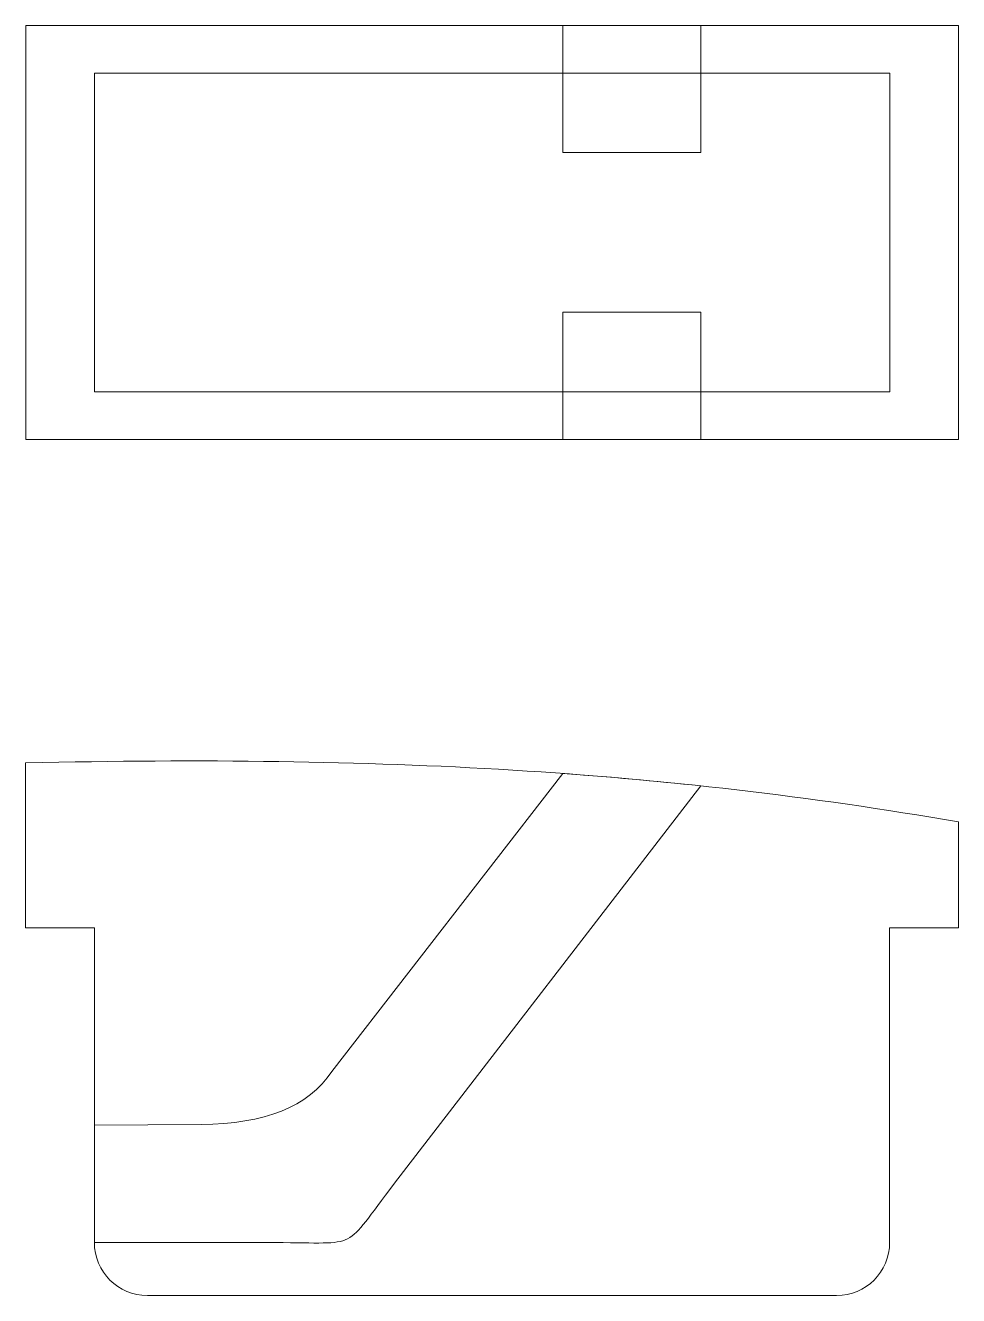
# Model space of a CAD drawing. Header units: millimetres. Extents: x -13769 to -13593, y -11265 to -11026.
import ezdxf

# ---------------------------------------------------------------- set-up
doc = ezdxf.new("R2010")
doc.units = ezdxf.units.MM
doc.header["$MEASUREMENT"] = 0
doc.layers.add('Ebene 1', color=7, linetype='Continuous')

msp = doc.modelspace()

# ---------------------------------------------------------------- linework, layer by layer
at = {"layer": 'Ebene 1', "color": 7, "lineweight": 9}
for points in [[(-13667.3835, -11049.6179), (-13641.3635, -11049.6179), (-13641.3635, -11025.6179), (-13667.3835, -11025.6179), (-13667.3835, -11049.6179)], [(-13667.3835, -11103.7265), (-13641.3635, -11103.7265), (-13641.3635, -11079.7265), (-13667.3835, -11079.7265), (-13667.3835, -11103.7265)]]:
    msp.add_lwpolyline(points, close=True, dxfattribs=at)
at = {"layer": 'Ebene 1', "color": 253, "lineweight": 9}
for points in [[(-13592.7256, -11103.7264), (-13592.7256, -11103.7264), (-13592.7256, -11025.6178), (-13592.7256, -11025.6178), (-13592.7256, -11025.6178), (-13592.7256, -11025.6178), (-13768.6229, -11025.6178), (-13768.6229, -11025.6178), (-13768.6229, -11025.6178), (-13768.6229, -11025.6178), (-13768.6229, -11103.7264), (-13768.6229, -11103.7264), (-13768.6229, -11103.7264), (-13768.6229, -11103.7264), (-13592.7256, -11103.7264), (-13592.7256, -11103.7264)], [(-13605.6639, -11094.7264), (-13605.6639, -11094.7264), (-13605.6639, -11034.6178), (-13605.6639, -11034.6178), (-13605.6639, -11034.6178), (-13605.6639, -11034.6178), (-13755.6846, -11034.6178), (-13755.6846, -11034.6178), (-13755.6846, -11034.6178), (-13755.6846, -11034.6178), (-13755.6846, -11094.7264), (-13755.6846, -11094.7264), (-13755.6846, -11094.7264), (-13755.6846, -11094.7264), (-13605.6639, -11094.7264), (-13605.6639, -11094.7264)]]:
    msp.add_open_spline(points, degree=3, knots=[0, 0, 0, 0, 0.2, 0.2, 0.2, 0.2, 0.4, 0.4, 0.4, 0.4, 0.6, 0.6, 0.6, 0.6, 1, 1, 1, 1], dxfattribs=at)
at = {"layer": 'Ebene 1', "color": 231, "lineweight": 9}
msp.add_open_spline([(-13592.7256, -11175.8849), (-13592.7256, -11175.8849), (-13592.7256, -11195.8992), (-13592.7256, -11195.8992), (-13592.7256, -11195.8992), (-13592.7256, -11195.8992), (-13605.7253, -11195.8992), (-13605.7253, -11195.8992), (-13605.7253, -11195.8992), (-13605.7253, -11195.8992), (-13605.7253, -11255.2496), (-13605.7253, -11255.2496), (-13605.7253, -11255.2496), (-13605.7253, -11260.7573), (-13610.2176, -11265.2496), (-13615.7253, -11265.2496), (-13615.7253, -11265.2496), (-13615.7253, -11265.2496), (-13745.7245, -11265.2496), (-13745.7245, -11265.2496), (-13745.7245, -11265.2496), (-13751.2322, -11265.2496), (-13755.7245, -11260.7574), (-13755.7245, -11255.2496), (-13755.7245, -11255.2496), (-13755.7245, -11255.2496), (-13755.7245, -11195.8992), (-13755.7245, -11195.8992), (-13755.7245, -11195.8992), (-13755.7245, -11195.8992), (-13768.7257, -11195.8992), (-13768.7257, -11195.8992), (-13768.7257, -11195.8992), (-13768.7257, -11195.8992), (-13768.7257, -11164.755), (-13768.7257, -11164.755), (-13768.7257, -11164.755), (-13768.7257, -11164.755), (-13768.6229, -11164.7525), (-13768.6229, -11164.7525), (-13768.6229, -11164.7525), (-13702.0357, -11163.2582), (-13648.9721, -11166.1759), (-13592.7256, -11175.8849)], degree=3, knots=[0, 0, 0, 0, 0.08333333, 0.08333333, 0.08333333, 0.08333333, 0.16666667, 0.16666667, 0.16666667, 0.16666667, 0.25, 0.25, 0.25, 0.25, 0.33333333, 0.33333333, 0.33333333, 0.33333333, 0.41666667, 0.41666667, 0.41666667, 0.41666667, 0.5, 0.5, 0.5, 0.5, 0.58333333, 0.58333333, 0.58333333, 0.58333333, 0.66666667, 0.66666667, 0.66666667, 0.66666667, 0.75, 0.75, 0.75, 0.75, 0.83333333, 0.83333333, 0.83333333, 0.83333333, 1, 1, 1, 1], dxfattribs=at)
at = {"layer": 'Ebene 1', "color": 250, "lineweight": 9}
msp.add_open_spline([(-13755.7245, -11233.0661), (-13755.7245, -11233.0661), (-13735.587, -11232.9471), (-13735.587, -11232.9471), (-13735.587, -11232.9471), (-13723.6272, -11232.9071), (-13715.38, -11229.6186), (-13710.9463, -11222.9934), (-13710.9463, -11222.9934), (-13710.9463, -11222.9934), (-13667.3835, -11166.7506), (-13667.3835, -11166.7506), (-13667.3835, -11166.7506), (-13658.6294, -11167.3891), (-13649.9765, -11168.1642), (-13641.3634, -11169.0844), (-13641.3634, -11169.0844), (-13641.3634, -11169.0844), (-13699.1017, -11244.0362), (-13699.1017, -11244.0362), (-13699.1017, -11244.0362), (-13709.1192, -11257.0392), (-13705.2254, -11255.2496), (-13721.6014, -11255.2496), (-13721.6014, -11255.2496), (-13721.6014, -11255.2496), (-13755.7245, -11255.2496), (-13755.7245, -11255.2496), (-13755.7245, -11255.2496), (-13755.7245, -11255.2496), (-13755.7245, -11233.0661), (-13755.7245, -11233.0661)], degree=3, knots=[0, 0, 0, 0, 0.11111111, 0.11111111, 0.11111111, 0.11111111, 0.22222222, 0.22222222, 0.22222222, 0.22222222, 0.33333333, 0.33333333, 0.33333333, 0.33333333, 0.44444444, 0.44444444, 0.44444444, 0.44444444, 0.55555556, 0.55555556, 0.55555556, 0.55555556, 0.66666667, 0.66666667, 0.66666667, 0.66666667, 0.77777778, 0.77777778, 0.77777778, 0.77777778, 1, 1, 1, 1], dxfattribs=at)

doc.saveas('drawing.dxf')
